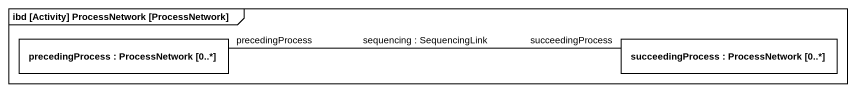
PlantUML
@startuml
mainframe ibd [Activity] ProcessNetwork [ProcessNetwork]
rectangle "precedingProcess : ProcessNetwork [0..*]" as precedingProcess
rectangle "succeedingProcess : ProcessNetwork [0..*]" as succeedingProcess
precedingProcess "precedingProcess" -right- "succeedingProcess" succeedingProcess : sequencing : SequencingLink
@enduml
